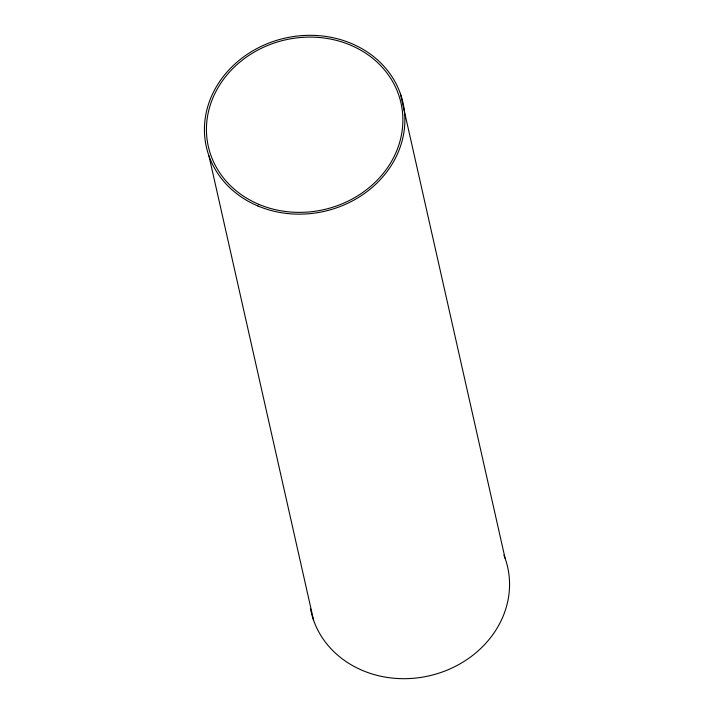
<?xml version="1.0" encoding="UTF-8"?>
<svg xmlns="http://www.w3.org/2000/svg" width="714" height="714" viewBox="0 0 714 714"><rect width="100%" height="100%" fill="white"/><g stroke="black" fill="none" stroke-linecap="round" stroke-linejoin="round"><path stroke-width="1.07" d="M400.384 93.65L505.066 558.178M208.934 155.822L313.616 620.35M503.897 555.09A100.772 88.804 -12.7 0 1 434.21 674.56A100.772 88.804 -12.7 0 1 310.456 608.596M257.968 206.007A100.772 88.804 -12.7 0 0 404.802 116.409A100.772 88.804 -12.7 0 0 251.203 51.792A100.772 88.804 -12.7 0 0 257.968 206.007M258.896 204.382A98.755 87.028 -12.7 0 0 402.803 116.569A98.755 87.028 -12.7 0 0 252.274 53.255A98.755 87.028 -12.7 0 0 258.896 204.382"/></g></svg>
